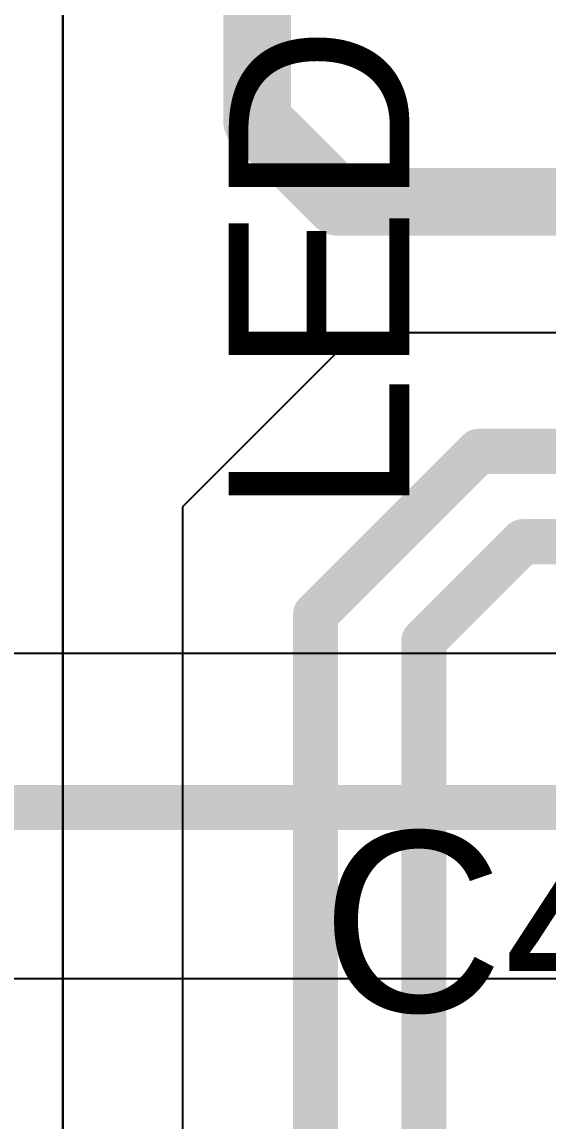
# Model space of a CAD drawing. Header units: inches. Extents: x -3 to 5259, y -3 to 5282.
# Drawn here: x 5.59 to 8.55, y 72.8 to 78.99 of the extents above; entities that cross this region are included whole.
import ezdxf

# ---------------------------------------------------------------- set-up
doc = ezdxf.new("R2010")
doc.units = ezdxf.units.IN
for name, color, linetype in [('Bottom Layer', 5, 'Continuous'), ('Layer 2', 76, 'Continuous'), ('Top Layer', 1, 'Continuous'), ('Top Overlay', 2, 'Continuous')]:
    doc.layers.add(name, color=color, linetype=linetype)
doc.styles.add('Arial', font='', dxfattribs={"height": 0.2})
doc.styles.get('Arial').set_extended_font_data('Arial')

msp = doc.modelspace()

# ---------------------------------------------------------------- linework, layer by layer
at = {"layer": 'Bottom Layer'}
for p, q in [((73.4314, 75.438), (-1.6764, 75.438)), ((2.032, 73.6087), (57.4914, 73.6087))]:
    msp.add_line(p, q, dxfattribs=at)
msp.add_lwpolyline([(1.7496, 74.5712, 0.254, 0.254, 0), (73.1763, 74.5712, 0.254, 0.254, 0)], format="xyseb", dxfattribs=at)
at = {"layer": 'Layer 2'}
for p, q in [((7.4676, 77.2414), (6.4895, 76.2633)), ((9.0556, 77.2414), (7.4676, 77.2414)), ((6.4895, 76.2633), (6.4895, 51.6151))]:
    msp.add_line(p, q, dxfattribs=at)
for points in [[(7.238, 75.6573, 0.254, 0.254, 0), (8.1555, 76.5747, 0.254, 0.254, 0)], [(8.1555, 76.5747, 0.254, 0.254, 0), (64.5608, 76.5747, 0.254, 0.254, 0)], [(7.8476, 75.5086, 0.254, 0.254, 0), (8.4058, 76.0667, 0.254, 0.254, 0)], [(8.4058, 76.0667, 0.254, 0.254, 0), (100.4821, 76.0667, 0.254, 0.254, 0)], [(7.238, 39.6324, 0.254, 0.254, 0), (7.238, 75.6573, 0.254, 0.254, 0)], [(7.8476, 40.6424, 0.254, 0.254, 0), (7.8476, 75.5086, 0.254, 0.254, 0)]]:
    msp.add_lwpolyline(points, format="xyseb", dxfattribs=at)
for points in [[(8.092, 76.5747, 0.127, 0.127, 1), (8.219, 76.5747, 0.127, 0.127, 1)], [(8.092, 76.5747, 0.127, 0.127, 1), (8.219, 76.5747, 0.127, 0.127, 1)], [(8.3423, 76.0667, 0.127, 0.127, 1), (8.4693, 76.0667, 0.127, 0.127, 1)], [(8.3423, 76.0667, 0.127, 0.127, 1), (8.4693, 76.0667, 0.127, 0.127, 1)], [(7.1745, 75.6573, 0.127, 0.127, 1), (7.3015, 75.6573, 0.127, 0.127, 1)], [(7.1745, 75.6573, 0.127, 0.127, 1), (7.3015, 75.6573, 0.127, 0.127, 1)], [(7.7841, 75.5086, 0.127, 0.127, 1), (7.9111, 75.5086, 0.127, 0.127, 1)], [(7.7841, 75.5086, 0.127, 0.127, 1), (7.9111, 75.5086, 0.127, 0.127, 1)]]:
    msp.add_lwpolyline(points, format="xyseb", close=True, dxfattribs=at)
at = {"layer": 'Top Layer'}
for p, q in [((5.8164, 67.31), (5.8168, 96.0628)), ((5.8168, 96.0628), (5.8164, 67.31))]:
    msp.add_line(p, q, dxfattribs=at)
for points in [[(6.9088, 78.4352, 0.381, 0.381, 0), (6.9088, 94.7537, 0.381, 0.381, 0)], [(6.9088, 78.4352, 0.381, 0.381, 0), (7.3657, 77.9783, 0.381, 0.381, 0)], [(7.3657, 77.9783, 0.381, 0.381, 0), (9.5744, 77.9783, 0.381, 0.381, 0)]]:
    msp.add_lwpolyline(points, format="xyseb", dxfattribs=at)
for points in [[(6.8135, 78.4352, 0.1905, 0.1905, 1), (7.004, 78.4352, 0.1905, 0.1905, 1)], [(6.8135, 78.4352, 0.1905, 0.1905, 1), (7.004, 78.4352, 0.1905, 0.1905, 1)], [(7.2704, 77.9783, 0.1905, 0.1905, 1), (7.4609, 77.9783, 0.1905, 0.1905, 1)], [(7.2704, 77.9783, 0.1905, 0.1905, 1), (7.4609, 77.9783, 0.1905, 0.1905, 1)]]:
    msp.add_lwpolyline(points, format="xyseb", close=True, dxfattribs=at)

# ---------------------------------------------------------------- texts
at = {"layer": 'Top Overlay', "style": 'Arial'}
msp.add_text('LED7', height=1.016, rotation=90, dxfattribs=at).set_placement((7.7655, 76.2107))
msp.add_text('C42', height=1.016, dxfattribs=at).set_placement((7.2701, 73.4206))

doc.saveas('drawing.dxf')
